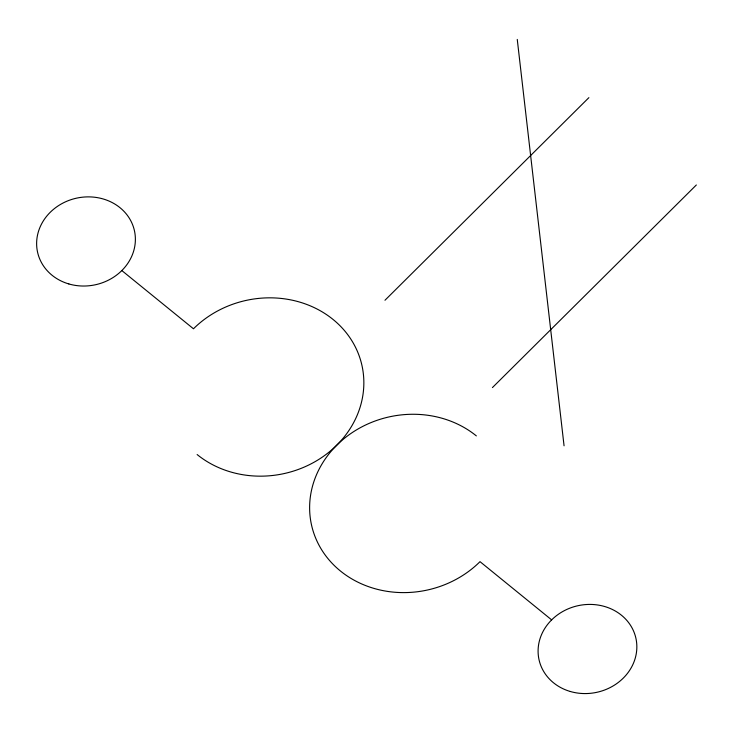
<?xml version="1.0" encoding="UTF-8"?>
<svg xmlns="http://www.w3.org/2000/svg" width="733" height="733" viewBox="0 0 733 733"><rect width="100%" height="100%" fill="white"/><g stroke="black" fill="none" stroke-linecap="round" stroke-linejoin="round"><path stroke-width="1.1" d="M384.972 300.255L588.892 97.645M492.429 387.583L696.35 184.973M121.825 270.559L193.466 328.778A99.221 88.647 -12.5 0 1 333.075 319.469A99.221 88.647 -12.5 0 1 336.74 445.224A99.23 88.647 -12.5 0 0 340.396 570.98A99.23 88.647 -12.5 0 0 480.014 561.661L551.647 619.889M517.26 39.417L564.062 445.801M476.349 435.897A99.23 88.647 -12.5 0 0 336.731 445.215A99.221 88.647 -12.5 0 1 197.131 454.542M570.32 691.494A49.615 44.319 -12.5 0 0 636.143 639.405A49.615 44.319 -12.5 0 0 555.935 616.087A49.615 44.319 -12.5 0 0 570.32 691.494M68.865 283.955A49.615 44.319 -12.5 0 0 134.68 231.866A49.615 44.319 -12.5 0 0 54.48 208.538A49.615 44.319 -12.5 0 0 68.865 283.955"/></g></svg>
